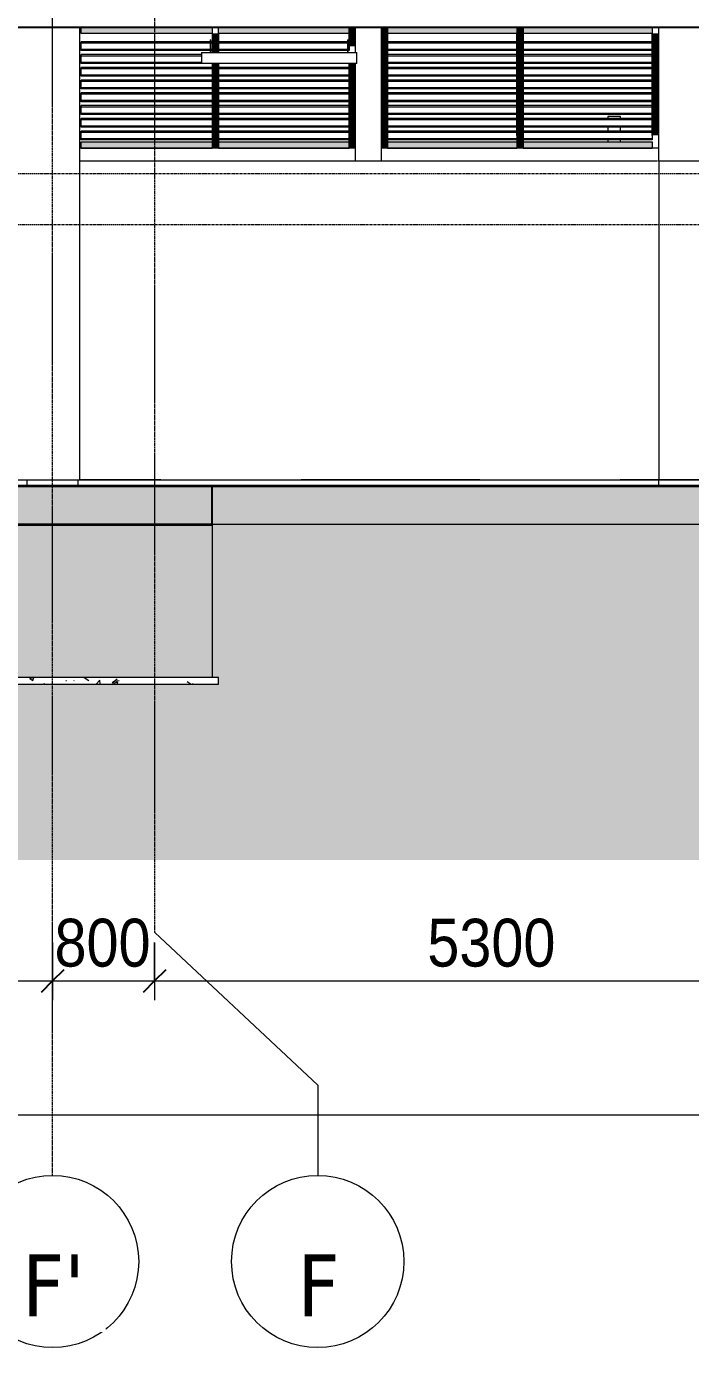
# Model space of a CAD drawing. Header units: millimetres. Extents: x -92143 to -2058, y -8802 to 35300.
# Drawn here: x -45542 to -40337, y -8802 to 1555 of the extents above; entities that cross this region are included whole.
import ezdxf

# ---------------------------------------------------------------- set-up
doc = ezdxf.new("R2010")
doc.units = ezdxf.units.MM
doc.linetypes.add('Centre', pattern=[31.75, 6.35, -4.7625, 15.875, -4.7625])
doc.linetypes.add('Grid Line', pattern=[22.225, 12.7, -3.175, 3.175, -3.175])
for name, color, linetype, lineweight in [('0-1', 7, 'Continuous', 5), ('A-ANNO-DIMS', 211, 'Continuous', 9), ('A-ANNO-DIMS-150', 211, 'Continuous', 9), ('A-CLNG-3', 13, 'Continuous', 25), ('A-CLNG-PATT-4', 13, 'Continuous', 9), ('A-DETL-GENF-2', 9, 'Continuous', 9), ('A-DETL-GENF-3', 43, 'Continuous', 9), ('A-DETL-THIN', 151, 'Continuous', 9), ('A-FLOR-1', 10, 'Continuous', 35), ('A-FLOR-LEVL-2', 51, 'Centre', 9), ('A-FLOR-PATT-1', 7, 'Continuous', 9), ('A-GLAZ-CWMG', 51, 'Continuous', 9), ('A-WALL', 113, 'Continuous', 9), ('C-PRKG', 70, 'Continuous', 9), ('E-LITE-EQPM', 33, 'Continuous', 9), ('S-COLS', 52, 'Continuous', 9), ('S-COLS-1', 7, 'Continuous', 9), ('S-FNDN-1', 32, 'Continuous', 5), ('S-FNDN-2', 250, 'Continuous', 25), ('S-GRID', 1, 'Continuous', 9), ('S-GRID-1', 1, 'Grid Line', 9), ('S-GRID-IDEN', 1, 'Continuous', 9)]:
    doc.layers.add(name, color=color, linetype=linetype, lineweight=lineweight)
doc.styles.add('Tahoma_B_1', font='tahomabd.ttf', dxfattribs={"height": 487.5})
doc.styles.add('UTM Avo', font='', dxfattribs={"width": 0.9, "height": 375})
doc.styles.get('UTM Avo').set_extended_font_data('UTM Avo')
doc.dimstyles.new('1_Dim_chi_tiet_2_5', dxfattribs={"dimscale": 304.8, "dimtxt": 374.737856, "dimasz": 0.590551, "dimexe": 0.492126, "dimexo": 0.0625, "dimgap": 0.049213, "dimtad": 1, "dimdec": 0, "dimrnd": 5, "dimzin": 0, "dimdsep": 46, "dimtxsty": 'UTM Avo', "dimblk1": 'OBLIQUE', "dimblk2": 'OBLIQUE', "dimsah": 1, "dimcen": 0.09, "dimdle": 0.492126, "dimazin": 0, "dimtfac": 1, "dimtdec": 4, "dimtix": 1, "dimtmove": 0, "dimatfit": 3, "dimfxl": 0.984252, "dimfxlon": 1, "dimtvp": 1, "dimtolj": 1, "dimtzin": 0, "dimarcsym": 2})

# ---------------------------------------------------------------- blocks, each defined once
blk = doc.blocks.new('NCV_TKTC_KET CAU_rvt-1-TKCS_MẶT CẮT E')
at = {"layer": 'A-FLOR-PATT-1'}
blk.add_hatch(color=256, dxfattribs=at).paths.add_polyline_path([(-17238, -2350), (-17238, -2050), (-78236, -2050), (-78236, -2350), (-18018, -2350)])
at = {"layer": 'S-FNDN-1'}
blk.add_hatch(color=256, dxfattribs=at).paths.add_polyline_path([(-44529, -3550), (-44086, -3550), (-44086, -2050), (-46586, -2050), (-46586, -3550), (-45146, -3550)])
at = {"layer": 'A-FLOR-1'}
for p, q in [((-17238, -2050), (-78236, -2050)), ((-46586, -2350), (-44086, -2350))]:
    blk.add_line(p, q, dxfattribs=at)
at = {"layer": 'S-COLS-1'}
for p, q in [((-40587, 1550), (-40587, 500)), ((-45537, -2050), (-45537, -2000)), ((-45137, -2050), (-45137, -2000)), ((-40587, -2000), (-40587, -2050))]:
    blk.add_line(p, q, dxfattribs=at)
at = {"layer": 'S-FNDN-2'}
for p, q in [((-44086, -2050), (-46586, -2050)), ((-44086, -2350), (-44086, -2050))]:
    blk.add_line(p, q, dxfattribs=at)
blk = doc.blocks.new('xe oto1 - xe oto-V12-TKCS_MẶT CẮT E')
at = {"layer": 'C-PRKG'}
for p, q in [((-42688, -2000), (-42188, -2000)), ((-42638, -2000), (-42688, -2000)), ((-42688, -2000), (-42188, -2000)), ((-42688, -2000), (-42638, -2000)), ((-42188, -2000), (-42638, -2000)), ((-42568, -2000), (-41908, -2000)), ((-42568, -2000), (-41908, -2000)), ((-41988, -2000), (-42488, -2000)), ((-42488, -2000), (-41988, -2000)), ((-41988, -2000), (-42488, -2000)), ((-42488, -2000), (-41988, -2000)), ((-40968, -2000), (-40308, -2000)), ((-40968, -2000), (-40308, -2000)), ((-40388, -2000), (-40888, -2000)), ((-40888, -2000), (-40388, -2000)), ((-40388, -2000), (-40888, -2000)), ((-40888, -2000), (-40388, -2000)), ((-40238, -2000), (-40688, -2000)), ((-40688, -2000), (-40188, -2000)), ((-40188, -2000), (-40688, -2000)), ((-40188, -2000), (-40238, -2000)), ((-40237, -2000), (-40188, -2000))]:
    blk.add_line(p, q, dxfattribs=at)
blk = doc.blocks.new('xe oto1 - xe oto-V13-TKCS_MẶT CẮT E')
at = {"layer": 'C-PRKG'}
for p, q in [((-45127, -2000), (-44688, -2000)), ((-44688, -2000), (-45127, -2000)), ((-45127, -2000), (-44688, -2000)), ((-45068, -2000), (-44408, -2000)), ((-45068, -2000), (-44408, -2000)), ((-44488, -2000), (-44988, -2000)), ((-44988, -2000), (-44488, -2000)), ((-44488, -2000), (-44988, -2000)), ((-44988, -2000), (-44488, -2000)), ((-43468, -2000), (-42808, -2000)), ((-43468, -2000), (-42808, -2000)), ((-42888, -2000), (-43388, -2000)), ((-43388, -2000), (-42888, -2000)), ((-42888, -2000), (-43388, -2000)), ((-43388, -2000), (-42888, -2000)), ((-42738, -2000), (-43188, -2000)), ((-43188, -2000), (-42688, -2000)), ((-42688, -2000), (-43188, -2000)), ((-42688, -2000), (-42738, -2000)), ((-42738, -2000), (-42688, -2000))]:
    blk.add_line(p, q, dxfattribs=at)
blk = doc.blocks.new('EAE_STL_PENDANT_TK_15W_120cm - LIC_01-ĐÈN LED BATTEN 1_2_ P_2x20W_ ÁNH SÁNG TRẮNG 6000K_ LẮP ĐẶT NỔI_TREO TY-1359257-TKCS_MẶT CẮT E')
at = {"layer": 'E-LITE-EQPM'}
for p, q in [((-69003, 1450), (-69003, 1350)), ((-69003, 1450), (-69003, 1450)), ((-69003, 1450), (-68998, 1450)), ((-68998, 1350), (-68998, 1450)), ((-68998, 1450), (-68998, 1450)), ((-67926, 1450), (-67926, 1350)), ((-67926, 1450), (-67926, 1450)), ((-67926, 1450), (-67921, 1450)), ((-67921, 1350), (-67921, 1450)), ((-67921, 1450), (-67921, 1450)), ((-69070, 1350), (-67853, 1350)), ((-69070, 1350), (-69070, 1348)), ((-69070, 1348), (-69070, 1264)), ((-67853, 1348), (-67853, 1350)), ((-67853, 1264), (-67853, 1348)), ((-67853, 1264), (-69070, 1264))]:
    blk.add_line(p, q, dxfattribs=at)
blk = doc.blocks.new('Rectangular Mullion - 50 x 100mm-3802471-TKCS_MẶT CẮT E')
at = {"layer": 'A-GLAZ-CWMG'}
blk.add_hatch(color=256, dxfattribs=at).paths.add_polyline_path([(-45112, 1500), (-44087, 1500), (-44087, 1550), (-45112, 1550)])
for p, q in [((-45112, 1500), (-45112, 1550)), ((-44087, 1500), (-45112, 1500)), ((-44087, 1550), (-44087, 1500))]:
    blk.add_line(p, q, dxfattribs=at)
blk = doc.blocks.new('Rectangular Mullion - 50 x 100mm-3802472-TKCS_MẶT CẮT E')
at = {"layer": 'A-GLAZ-CWMG'}
blk.add_hatch(color=256, dxfattribs=at).paths.add_polyline_path([(-40637, 1500), (-40637, 1550), (-41649, 1550), (-41649, 1500), (-40830, 1500)])
for p, q in [((-41649, 1500), (-41649, 1550)), ((-40637, 1500), (-41649, 1500)), ((-40637, 1550), (-40637, 1500))]:
    blk.add_line(p, q, dxfattribs=at)
blk = doc.blocks.new('Rectangular Mullion - 50 x 100mm-3802473-TKCS_MẶT CẮT E')
at = {"layer": 'A-GLAZ-CWMG'}
blk.add_hatch(color=256, dxfattribs=at).paths.add_polyline_path([(-41649, 600), (-40637, 600), (-40637, 650), (-41649, 650)])
for p, q in [((-41649, 600), (-41649, 650)), ((-41649, 650), (-40637, 650)), ((-40637, 650), (-40637, 600)), ((-41649, 600), (-40637, 600))]:
    blk.add_line(p, q, dxfattribs=at)
blk = doc.blocks.new('Rectangular Mullion - 50 x 100mm-3802474-TKCS_MẶT CẮT E')
at = {"layer": 'A-GLAZ-CWMG'}
blk.add_hatch(color=256, dxfattribs=at).paths.add_polyline_path([(-44221, 600), (-44087, 600), (-44087, 650), (-45112, 650), (-45112, 600), (-44529, 600)])
for p, q in [((-45112, 600), (-45112, 650)), ((-45112, 650), (-44087, 650)), ((-44087, 650), (-44087, 600)), ((-45112, 600), (-44087, 600))]:
    blk.add_line(p, q, dxfattribs=at)
blk = doc.blocks.new('Rectangular Mullion - 50 x 100mm-3089670-TKCS_MẶT CẮT E')
at = {"layer": 'A-GLAZ-CWMG'}
blk.add_hatch(color=256, dxfattribs=at).paths.add_polyline_path([(-17587, 700), (-17587, 800), (-17637, 800), (-17637, 700)])
blk.add_line((-17637, 700), (-17637, 800), dxfattribs=at)
blk = doc.blocks.new('Rectangular Mullion - MULLION LA SACH-3802475-TKCS_MẶT CẮT E')
at = {"layer": 'A-GLAZ-CWMG'}
for p, q in [((-40637, 734), (-41649, 734)), ((-40637, 734), (-41649, 734)), ((-40637, 723), (-41649, 723)), ((-41649, 676), (-40637, 676)), ((-40637, 666), (-41649, 666)), ((-40637, 666), (-41649, 666)), ((-40637, 665), (-41649, 665)), ((-40637, 700), (-40637, 676)), ((-40637, 676), (-40637, 666)), ((-40637, 666), (-40637, 666)), ((-40637, 666), (-40637, 665))]:
    blk.add_line(p, q, dxfattribs=at)
blk = doc.blocks.new('Rectangular Mullion - MULLION LA SACH-V102-TKCS_MẶT CẮT E')
at = {"layer": 'A-GLAZ-CWMG'}
for p, q in [((-41699, 734), (-42712, 734)), ((-41699, 734), (-42712, 734)), ((-41699, 723), (-42712, 723)), ((-42712, 676), (-41699, 676)), ((-41699, 666), (-42712, 666)), ((-41699, 666), (-42712, 666)), ((-41699, 665), (-42712, 665))]:
    blk.add_line(p, q, dxfattribs=at)
blk = doc.blocks.new('Rectangular Mullion - MULLION LA SACH-3802476-TKCS_MẶT CẮT E')
at = {"layer": 'A-GLAZ-CWMG'}
for p, q in [((-45112, 723), (-45112, 734)), ((-45112, 734), (-45112, 734)), ((-44087, 734), (-45112, 734)), ((-44087, 734), (-45112, 734)), ((-45112, 676), (-45112, 723)), ((-44087, 723), (-45112, 723)), ((-45112, 666), (-45112, 676)), ((-45112, 676), (-44087, 676)), ((-45112, 665), (-45112, 666)), ((-45112, 666), (-45112, 666)), ((-44087, 666), (-45112, 666)), ((-44087, 666), (-45112, 666)), ((-44087, 665), (-45112, 665))]:
    blk.add_line(p, q, dxfattribs=at)
blk = doc.blocks.new('Rectangular Mullion - MULLION LA SACH-V103-TKCS_MẶT CẮT E')
at = {"layer": 'A-GLAZ-CWMG'}
for p, q in [((-45112, 1323), (-45112, 1334)), ((-45112, 1334), (-45112, 1334)), ((-44170, 1334), (-45112, 1334)), ((-44170, 1334), (-45112, 1334)), ((-45112, 1276), (-45112, 1323)), ((-44170, 1323), (-45112, 1323)), ((-45112, 1266), (-45112, 1276)), ((-45112, 1276), (-44170, 1276)), ((-45112, 1265), (-45112, 1266)), ((-45112, 1266), (-45112, 1266)), ((-44170, 1266), (-45112, 1266)), ((-44170, 1266), (-45112, 1266)), ((-44170, 1265), (-45112, 1265))]:
    blk.add_line(p, q, dxfattribs=at)
blk = doc.blocks.new('Rectangular Mullion - MULLION LA SACH-V104-TKCS_MẶT CẮT E')
at = {"layer": 'A-GLAZ-CWMG'}
for p, q in [((-45112, 1423), (-45112, 1434)), ((-45112, 1434), (-45112, 1434)), ((-44102, 1434), (-45112, 1434)), ((-44102, 1434), (-45112, 1434)), ((-45112, 1376), (-45112, 1423)), ((-44102, 1423), (-45112, 1423)), ((-45112, 1366), (-45112, 1376)), ((-45112, 1376), (-44102, 1376)), ((-45112, 1365), (-45112, 1366)), ((-45112, 1366), (-45112, 1366)), ((-44102, 1366), (-45112, 1366)), ((-44102, 1366), (-45112, 1366)), ((-44102, 1365), (-45112, 1365)), ((-44087, 1434), (-44099, 1434)), ((-44087, 1434), (-44099, 1434)), ((-44087, 1423), (-44099, 1423)), ((-44099, 1376), (-44087, 1376)), ((-44087, 1366), (-44099, 1366)), ((-44087, 1366), (-44099, 1366)), ((-44087, 1365), (-44099, 1365))]:
    blk.add_line(p, q, dxfattribs=at)
blk = doc.blocks.new('Rectangular Mullion - 50 x 100mm-V101-TKCS_MẶT CẮT E')
at = {"layer": 'A-GLAZ-CWMG'}
blk.add_hatch(color=256, dxfattribs=at).paths.add_polyline_path([(-26661.678702, 600), (-26661.678702, 700), (-26711.678702, 700), (-26711.678702, 600)])
for p, q in [((-26711.678702, 700), (-26711.678702, 600)), ((-26661.678702, 700), (-26661.678702, 600)), ((-26661.678702, 600), (-26711.678702, 600))]:
    blk.add_line(p, q, dxfattribs=at)
blk = doc.blocks.new('Rectangular Mullion - 50 x 100mm-3089658-TKCS_MẶT CẮT E')
at = {"layer": 'A-GLAZ-CWMG'}
blk.add_hatch(color=256, dxfattribs=at).paths.add_polyline_path([(-18512, 700), (-18512, 800), (-18562, 800), (-18562, 700)])
for p, q in [((-18562, 800), (-18562, 700)), ((-18512, 800), (-18512, 700))]:
    blk.add_line(p, q, dxfattribs=at)
blk = doc.blocks.new('Rectangular Mullion - 50 x 100mm-V93-TKCS_MẶT CẮT E')
at = {"layer": 'A-GLAZ-CWMG'}
blk.add_hatch(color=256, dxfattribs=at).paths.add_polyline_path([(-19461, 1200), (-19461, 1264), (-19511, 1264), (-19511, 1200)])
for p, q in [((-19511, 1264), (-19511, 1200)), ((-19461, 1264), (-19461, 1200))]:
    blk.add_line(p, q, dxfattribs=at)
blk = doc.blocks.new('Rectangular Mullion - 50 x 100mm-V94-TKCS_MẶT CẮT E')
at = {"layer": 'A-GLAZ-CWMG'}
blk.add_hatch(color=256, dxfattribs=at).paths.add_polyline_path([(-19461, 1350), (-19461, 1400), (-19511, 1400), (-19511, 1350)])
for p, q in [((-19511, 1400), (-19511, 1350)), ((-19461, 1400), (-19461, 1350))]:
    blk.add_line(p, q, dxfattribs=at)
blk = doc.blocks.new('Rectangular Mullion - 50 x 100mm-3089659-TKCS_MẶT CẮT E')
at = {"layer": 'A-GLAZ-CWMG'}
blk.add_hatch(color=256, dxfattribs=at).paths.add_polyline_path([(-19461, 1500), (-19461, 1550), (-19511, 1550), (-19511, 1500)])
for p, q in [((-19511, 1550), (-19511, 1500)), ((-19461, 1550), (-19461, 1500))]:
    blk.add_line(p, q, dxfattribs=at)
blk = doc.blocks.new('Rectangular Mullion - MULLION LA SACH-V143-TKCS_MẶT CẮT E')
at = {"layer": 'A-GLAZ-CWMG'}
for p, q in [((-43012, 734), (-44037, 734)), ((-43012, 734), (-44037, 734)), ((-43012, 723), (-44037, 723)), ((-44037, 676), (-43012, 676)), ((-43012, 666), (-44037, 666)), ((-43012, 666), (-44037, 666)), ((-43012, 665), (-44037, 665))]:
    blk.add_line(p, q, dxfattribs=at)
blk = doc.blocks.new('Rectangular Mullion - MULLION LA SACH-V144-TKCS_MẶT CẮT E')
at = {"layer": 'A-GLAZ-CWMG'}
for p, q in [((-43025, 1434), (-44037, 1434)), ((-43025, 1434), (-44037, 1434)), ((-43025, 1423), (-44037, 1423)), ((-44037, 1376), (-43025, 1376)), ((-43025, 1366), (-44037, 1366)), ((-43025, 1366), (-44037, 1366)), ((-43025, 1365), (-44037, 1365)), ((-43012, 1434), (-43022, 1434)), ((-43012, 1434), (-43022, 1434)), ((-43012, 1423), (-43022, 1423)), ((-43022, 1376), (-43012, 1376)), ((-43012, 1366), (-43022, 1366)), ((-43012, 1366), (-43022, 1366)), ((-43012, 1365), (-43022, 1365)), ((-43012, 1400), (-43012, 1376)), ((-43012, 1376), (-43012, 1366)), ((-43012, 1366), (-43012, 1366)), ((-43012, 1366), (-43012, 1365))]:
    blk.add_line(p, q, dxfattribs=at)
blk = doc.blocks.new('Rectangular Mullion - 50 x 100mm-V95-TKCS_MẶT CẮT E')
at = {"layer": 'A-GLAZ-CWMG'}
blk.add_hatch(color=256, dxfattribs=at).paths.add_polyline_path([(-28585, 600), (-28585, 700), (-28635, 700), (-28635, 600)])
for p, q in [((-28585, 700), (-28585, 600)), ((-28585, 600), (-28635, 600))]:
    blk.add_line(p, q, dxfattribs=at)
blk = doc.blocks.new('Rectangular Mullion - 50 x 100mm-V86-TKCS_MẶT CẮT E')
at = {"layer": 'A-GLAZ-CWMG'}
blk.add_hatch(color=256, dxfattribs=at).paths.add_polyline_path([(-21335, 700), (-21335, 800), (-21385, 800), (-21385, 700)])
blk.add_line((-21335, 800), (-21335, 700), dxfattribs=at)
blk = doc.blocks.new('Rectangular Mullion - 50 x 100mm-3089667-TKCS_MẶT CẮT E')
at = {"layer": 'A-GLAZ-CWMG'}
blk.add_hatch(color=256, dxfattribs=at).paths.add_polyline_path([(-42712, 1500), (-42712, 1550), (-42762, 1550), (-42762, 1500)])
blk.add_line((-42712, 1550), (-42712, 1500), dxfattribs=at)
blk = doc.blocks.new('Rectangular Mullion - 50 x 100mm-3089668-TKCS_MẶT CẮT E')
at = {"layer": 'A-GLAZ-CWMG'}
blk.add_hatch(color=256, dxfattribs=at).paths.add_polyline_path([(-49538, 1500), (-49538, 1550), (-49588, 1550), (-49588, 1500)])
blk.add_line((-49588, 1500), (-49588, 1550), dxfattribs=at)
blk = doc.blocks.new('Rectangular Mullion - 50 x 100mm-3089669-TKCS_MẶT CẮT E')
at = {"layer": 'A-GLAZ-CWMG'}
blk.add_hatch(color=256, dxfattribs=at).paths.add_polyline_path([(-49538, 600), (-49538, 700), (-49588, 700), (-49588, 600)])
for p, q in [((-49588, 600), (-49588, 700)), ((-49538, 600), (-49588, 600))]:
    blk.add_line(p, q, dxfattribs=at)
blk = doc.blocks.new('Rectangular Mullion - 50 x 100mm-V145-TKCS_MẶT CẮT E')
at = {"layer": 'A-GLAZ-CWMG'}
blk.add_hatch(color=256, dxfattribs=at).paths.add_polyline_path([(-42962, 1200), (-42962, 1264), (-43012, 1264), (-43012, 1200), (-42988, 1200)])
blk.add_line((-43012, 1200), (-43012, 1264), dxfattribs=at)
blk = doc.blocks.new('Grid - M_Grid Head - Circle-353313-TKCS_MẶT CẮT E')
at = {"layer": 'S-GRID-IDEN'}
blk.add_circle((-17237, -8127), 675, dxfattribs=at)
blk = doc.blocks.new('DIMBLOCK33-TKCS_MẶT CẮT E')
at = {"layer": 'A-ANNO-DIMS-150'}
for p, q in [((-48437, -5627), (-48437, -6077)), ((-48437, -5927), (-48437, -5627)), ((-45337, -5627), (-45337, -6077)), ((-45337, -5927), (-45337, -5627)), ((-48437, -5927), (-45337, -5927))]:
    blk.add_line(p, q, dxfattribs=at)
at = {"layer": 'A-ANNO-DIMS-150', "lineweight": 25}
for p, q in [((-48437, -5927), (-48347, -5837)), ((-45337, -5927), (-45247, -5837)), ((-48437, -5927), (-48527, -6017)), ((-45337, -5927), (-45427, -6017))]:
    blk.add_line(p, q, dxfattribs=at)
at = {"layer": 'A-ANNO-DIMS-150', "color": 0, "insert": (-47400, -5440), "char_height": 375, "width": 1232.47, "attachment_point": 1, "line_spacing_factor": 1.110334, "style": 'UTM Avo'}
blk.add_mtext('3100', dxfattribs=at)
blk = doc.blocks.new('_Oblique')
at = {"color": 0, "linetype": 'ByBlock', "lineweight": -2}
blk.add_line((-0.5, -0.5), (0.5, 0.5), dxfattribs=at)
blk = doc.blocks.new('DIMBLOCK34-TKCS_MẶT CẮT E')
at = {"layer": 'A-ANNO-DIMS-150'}
for p, q in [((-45337, -5627), (-45337, -6077)), ((-45337, -5927), (-45337, -5627)), ((-44537, -5627), (-44537, -6077)), ((-44537, -5927), (-44537, -5627)), ((-45337, -5927), (-44537, -5927))]:
    blk.add_line(p, q, dxfattribs=at)
at = {"layer": 'A-ANNO-DIMS-150', "lineweight": 25}
for p, q in [((-45337, -5927), (-45247, -5837)), ((-44537, -5927), (-44447, -5837)), ((-45337, -5927), (-45427, -6017)), ((-44537, -5927), (-44627, -6017))]:
    blk.add_line(p, q, dxfattribs=at)
at = {"layer": 'A-ANNO-DIMS-150', "color": 0, "insert": (-45322, -5440), "char_height": 375, "width": 924.35, "attachment_point": 1, "line_spacing_factor": 1.110334, "style": 'UTM Avo'}
blk.add_mtext('800', dxfattribs=at)
blk = doc.blocks.new('DIMBLOCK35-TKCS_MẶT CẮT E')
at = {"layer": 'A-ANNO-DIMS-150'}
for p, q in [((-44537, -5627), (-44537, -6077)), ((-44537, -5927), (-44537, -5627)), ((-39237, -5627), (-39237, -6077)), ((-39237, -5927), (-39237, -5627)), ((-44537, -5927), (-39237, -5927))]:
    blk.add_line(p, q, dxfattribs=at)
at = {"layer": 'A-ANNO-DIMS-150', "lineweight": 25}
for p, q in [((-44537, -5927), (-44447, -5837)), ((-39237, -5927), (-39147, -5837)), ((-44537, -5927), (-44627, -6017)), ((-39237, -5927), (-39327, -6017))]:
    blk.add_line(p, q, dxfattribs=at)
at = {"layer": 'A-ANNO-DIMS-150', "color": 0, "insert": (-42400, -5440), "char_height": 375, "width": 1232.47, "attachment_point": 1, "line_spacing_factor": 1.110334, "style": 'UTM Avo'}
blk.add_mtext('5300', dxfattribs=at)
blk = doc.blocks.new('DIMBLOCK43-TKCS_MẶT CẮT E')
at = {"layer": 'A-ANNO-DIMS-150'}
for p, q in [((-78237, -6677), (-78237, -7127)), ((-78237, -6977), (-78237, -6677)), ((-17237, -6677), (-17237, -7127)), ((-17237, -6977), (-17237, -6677)), ((-78387, -6977), (-17087, -6977))]:
    blk.add_line(p, q, dxfattribs=at)
at = {"layer": 'A-ANNO-DIMS-150', "lineweight": 25}
for p, q in [((-78237, -6977), (-78147, -6887)), ((-17237, -6977), (-17147, -6887)), ((-78237, -6977), (-78327, -7067)), ((-17237, -6977), (-17327, -7067))]:
    blk.add_line(p, q, dxfattribs=at)
at = {"layer": 'A-ANNO-DIMS-150', "color": 0, "insert": (-48379, -6490), "char_height": 375, "width": 1540.59, "attachment_point": 1, "line_spacing_factor": 1.110334, "style": 'UTM Avo'}
blk.add_mtext('61000', dxfattribs=at)

msp = doc.modelspace()

# ---------------------------------------------------------------- hatches: boundary and pattern name
at = {"layer": 'A-CLNG-PATT-4'}
h = msp.add_hatch(dxfattribs=at)
h.set_pattern_fill('FP_12', color=256, style=0, pattern_type=2)
h.set_pattern_definition([(0, (-51987.05, 14125), (1219.2, 304.8), [50.292, -864.108, 50.292, -864.108, -4876.8]), (0, (-51987.05, 14125), (1219.2, 304.8), [-1828.8, 50.292, -1778.508, 50.292, -864.108, -2133.6]), (0, (-51987.05, 14125), (1219.2, 304.8), [-4572, 50.292, -559.308, 50.292, -1473.708]), (120, (-51529.85, 14277.4), (-873.5645, 903.4582), [50.292, -864.108, 50.292, -5740.908]), (120, (-51529.85, 14277.4), (-873.5645, 903.4582), [-964.692, -864.108, 50.292, -1778.508, -3048]), (120, (-51529.85, 14277.4), (-873.5645, 903.4582), [-3657.6, 50.292, -864.108, 50.292, -2083.308]), (120, (-51529.85, 14277.4), (-873.5645, 903.4582), [-4622.292, -559.308, 50.292, -1473.708]), (240, (-51377.45, 14887), (-345.6355, -1208.2582), [50.292, -864.108, 50.292, -5740.908]), (240, (-51377.45, 14887), (-345.6355, -1208.2582), [-964.692, -864.108, 50.292, -1778.508, -3048]), (240, (-51377.45, 14887), (-345.6355, -1208.2582), [-3657.6, 50.292, -864.108, 50.292, -2083.308]), (240, (-51377.45, 14887), (-345.6355, -1208.2582), [-4622.292, -559.308, 50.292, -1473.708])])
h.paths.add_polyline_path([(-17536.9, 1550), (-17536.9, 1555), (-77935.7, 1555), (-77935.7, 1550), (-17709.8, 1550)])
at = {"layer": 'A-DETL-GENF-2'}
h = msp.add_hatch(dxfattribs=at)
h.set_pattern_fill('FP_80', color=256, style=0, pattern_type=2)
h.set_pattern_definition([(0, (-51987.05, 14125), (725.805, 725.805), [725.805, -725.805]), (0, (-51987.05, 14397.2), (725.805, 725.805), [725.805, -725.805]), (0, (-51987.05, 14669.35), (725.805, 725.805), [725.805, -725.805]), (90, (-51896.3, 14760.1), (-725.805, 725.805), [725.805, -725.805]), (90, (-51624.15, 14760.1), (-725.805, 725.805), [725.805, -725.805]), (90, (-51352, 14760.1), (-725.805, 725.805), [725.805, -725.805])])
h.paths.add_polyline_path([(-45145.7, -4979.5), (-9386.6, -4979.5), (-9386.6, 100), (-17236.9, 100), (-17236.9, -2050), (-16329.5, -2050), (-16329.5, -3550), (-16290.7, -3550), (-16290.7, -3600), (-18395.8, -3600), (-18395.8, -3550), (-18344.9, -3550), (-18344.9, -2350), (-24260.8, -2350), (-24260.8, -3550), (-24210.8, -3550), (-24210.8, -3600), (-26810.8, -3600), (-26810.8, -3550), (-26760.8, -3550), (-26760.8, -2350), (-32412.2, -2350), (-32412.2, -3550), (-32362.2, -3550), (-32362.2, -3600), (-34962.2, -3600), (-34962.2, -3550), (-34912.2, -3550), (-34912.2, -2350), (-35962.3, -2350), (-35962.3, -3550), (-35912.3, -3550), (-35912.3, -3600), (-38512.3, -3600), (-38512.3, -3550), (-38462.3, -3550), (-38462.3, -2350), (-44085.8, -2350), (-44085.8, -3550), (-44035.8, -3550), (-44035.8, -3600), (-46635.8, -3600), (-46635.8, -3550), (-46585.8, -3550), (-46585.8, -2350), (-52283.7, -2350), (-52283.7, -3550), (-52233.7, -3550), (-52233.7, -3600), (-54833.7, -3600), (-54833.7, -3550), (-54783.7, -3550), (-54783.7, -2350), (-60484.3, -2350), (-60484.3, -3550), (-60434.3, -3550), (-60434.3, -3600), (-63034.3, -3600), (-63034.3, -3550), (-62984.3, -3550), (-62984.3, -2350), (-68686.7, -2350), (-68686.7, -3550), (-68637, -3550), (-68637, -3600), (-71237, -3600), (-71237, -3550), (-71186.7, -3550), (-71186.7, -2350), (-77128.9, -2350), (-77128.9, -3550), (-77081.7, -3550), (-77081.7, -3600), (-79185.9, -3600), (-79185.9, -3550), (-79135.9, -3550), (-79135.9, -2050), (-78237, -2050), (-78237, 0), (-79418.2, 0), (-85418.2, -250), (-88303.2, -250), (-88303.2, -4979.5), (-45762.2, -4979.5)])
h = msp.add_hatch(dxfattribs=at)
h.set_pattern_fill('FP_81', color=256, style=0, pattern_type=2)
h.set_pattern_definition([(50, (-51987.05, 14125), (327.9314, -28.6906), [34.29, -377.19]), (355, (-51987.05, 14125), (-63.4373, 343.9026), [27.432, -301.752]), (100.451, (-51959.72, 14122.6), (264.4966, 315.2094), [29.142, -320.562]), (46.184, (-51987.05, 14216.44), (487.9424, -75.6775), [51.435, -565.785]), (96.636, (-51946.4, 14210.13), (427.324, 445.37), [43.713, -480.843]), (351.184, (-51987.05, 14216.44), (427.329, 445.365), [41.148, -452.628]), (21, (-51941.33, 14193.58), (272.906, -184.0777), [34.29, -377.19]), (326, (-51941.33, 14193.58), (111.244, 331.539), [27.432, -301.752]), (71.451, (-51918.6, 14178.24), (384.1505, 147.458), [29.142, -320.562]), (37.5, (-51987.05, 14125), (5.56, 152.19915), [5.029, -293.065, 5.029, -301.295, -302.895]), (37.5, (-51987.05, 14125), (5.56, 152.19915), [-604.418, 5.029, -297.866]), (7.5, (-51987.05, 14125), (120.2759, 180.3249), [5.029, -169.621, 5.029, -286.207, -115.443]), (7.5, (-51987.05, 14125), (120.2759, 180.3249), [-465.887, 5.029, -110.414]), (327.5, (-52089.01, 14125), (244.06366, -10.3123), [5.029, -109.271, 5.029, -351.587, -473.202]), (327.5, (-52089.01, 14125), (244.06366, -10.3123), [-470.916, 5.029, -468.173]), (317.5, (-52134.73, 14125), (266.6327, 45.7678), [5.029, -143.561, 5.029, -231.8, -336.042]), (317.5, (-52134.73, 14125), (266.6327, 45.7678), [-385.42, 5.029, -331.013])])
h.paths.add_polyline_path([(-44035.8, -3600), (-44035.8, -3550), (-46635.8, -3550), (-46635.8, -3600), (-44529.1, -3600)])
at = {"layer": 'A-DETL-GENF-3'}
h = msp.add_hatch(dxfattribs=at)
h.set_pattern_fill('FP_7', color=256, style=0, pattern_type=2)
h.set_pattern_definition([(50, (-51987.05, 14125), (1093.104, -95.634), [114.3, -1257.3]), (355, (-51987, 14125), (-211.46, 1146.34), [91.44, -1005.84]), (100.451, (-51896, 14117), (881.656, 1050.7), [97.14, -1068.54]), (46.184, (-51987, 14429.8), (1626.475, -252.26), [171.45, -1885.95]), (96.636, (-51851.5, 14408.8), (1424.42, 1484.57), [145.71, -1602.81]), (351.184, (-51987, 14429.8), (1424.43, 1484.55), [137.16, -1508.76]), (21, (-51834.65, 14353.6), (909.686, -613.59), [114.3, -1257.3]), (326, (-51834.7, 14353.6), (370.81, 1105.13), [91.44, -1005.84]), (71.451, (-51758.8, 14302.5), (1280.503, 491.53), [97.14, -1068.54]), (37.5, (-51987.05, 14125), (18.531, 507.33), [50.292, -943.356, 50.292, -970.788, -1009.65]), (37.5, (-51987.05, 14125), (18.531, 507.33), [-2014.728, 50.292, -959.358]), (7.5, (-51987.05, 14125), (400.918, 601.084), [50.292, -531.876, 50.292, -920.496, -384.81]), (7.5, (-51987.05, 14125), (400.918, 601.084), [-1552.956, 50.292, -334.518]), (327.5, (-52326.9, 14125), (813.545, -34.374), [50.292, -330.708, 50.292, -1138.428, -1577.34]), (327.5, (-52326.9, 14125), (813.545, -34.374), [-1569.72, 50.292, -1527.048]), (317.5, (-52479.3, 14125), (888.775, 152.56), [50.292, -445.008, 50.292, -739.14, -1120.14]), (317.5, (-52479.3, 14125), (888.775, 152.56), [-1284.73, 50.29, -1069.85])])
h.paths.add_polyline_path([(-44035.8, -3600), (-44035.8, -3550), (-46635.8, -3550), (-46635.8, -3600), (-44529.1, -3600)])

# ---------------------------------------------------------------- linework, layer by layer
at = {"layer": 'A-CLNG-3'}
msp.add_line((-77935.7, 1550), (-17536.9, 1550), dxfattribs=at)
at = {"layer": 'A-DETL-THIN'}
for p, q in [((-38462.3, -2350), (-44085.8, -2350)), ((-44085.8, -2350), (-44085.8, -3550)), ((-46635.8, -3600), (-44035.8, -3600)), ((-44085.8, -3550), (-46090, -3550)), ((-44035.8, -3550), (-44085.8, -3550)), ((-44035.8, -3600), (-44035.8, -3550))]:
    msp.add_line(p, q, dxfattribs=at)
at = {"layer": 'A-FLOR-LEVL-2'}
for p, q in [((-5549.7, 400), (-92142.8, 400)), ((-7454.7, 0), (-92142.8, 0)), ((-92142.8, -2000), (-7454.7, -2000))]:
    msp.add_line(p, q, dxfattribs=at)
at = {"layer": 'A-WALL'}
for p, q in [((-45126.9, 1550), (-45126.9, -2000)), ((-40986.3, 850), (-40986.3, 834.2)), ((-40886.3, 850), (-40986.3, 850)), ((-40886.3, 834.2), (-40886.3, 850)), ((-40986.3, 764.8), (-40986.3, 734.2)), ((-40886.3, 734.2), (-40886.3, 764.8)), ((-40986.3, 664.8), (-40986.3, 650)), ((-40886.3, 650), (-40886.3, 664.8)), ((-42961.9, 600), (-45126.9, 600)), ((-40586.9, 600), (-42761.9, 600)), ((-40596.9, 500), (-45126.9, 500)), ((-40236.9, 500), (-40586.9, 500)), ((-40586.9, 500), (-40586.9, -2000)), ((-69751.9, -2000), (-40596.9, -2000)), ((-40586.9, -2000), (-40236.9, -2000))]:
    msp.add_line(p, q, dxfattribs=at)
at = {"layer": 'S-COLS'}
for p, q in [((-42961.9, 1350), (-42961.9, 1550)), ((-42761.9, 1550), (-42761.9, 500)), ((-42961.9, 500), (-42961.9, 1264))]:
    msp.add_line(p, q, dxfattribs=at)
at = {"layer": 'S-GRID'}
for p, q in [((-44536.9, -5546.5), (-43259.2, -6744.4)), ((-43259.2, -6744.4), (-43259.2, -7451.5))]:
    msp.add_line(p, q, dxfattribs=at)
at = {"layer": 'S-GRID-1'}
for p, q in [((-45336.9, -3701.5), (-45336.9, 30542.5)), ((-44536.9, -1796.5), (-44536.9, 30542.5)), ((-44536.9, -5546.5), (-44536.9, -1796.5)), ((-45336.9, -7451.5), (-45336.9, -3701.5))]:
    msp.add_line(p, q, dxfattribs=at)

# ---------------------------------------------------------------- block references
at = {"layer": '0-1'}
msp.add_blockref('NCV_TKTC_KET CAU_rvt-1-TKCS_MẶT CẮT E', (0, 0), dxfattribs=at)
at = {"layer": 'A-GLAZ-CWMG'}
for name, p in [('Rectangular Mullion - 50 x 100mm-3802471-TKCS_MẶT CẮT E', (0, 0)), ('Rectangular Mullion - 50 x 100mm-3089658-TKCS_MẶT CẮT E', (-25525.4, 700)), ('Rectangular Mullion - 50 x 100mm-3802471-TKCS_MẶT CẮT E', (1075, 0)), ('Rectangular Mullion - 50 x 100mm-3089668-TKCS_MẶT CẮT E', (6576.3, 0)), ('Rectangular Mullion - 50 x 100mm-3089670-TKCS_MẶT CẮT E', (-25375, 700)), ('Rectangular Mullion - 50 x 100mm-3089667-TKCS_MẶT CẮT E', (0, 0)), ('Rectangular Mullion - 50 x 100mm-V86-TKCS_MẶT CẮT E', (-21376.6, 700)), ('Rectangular Mullion - 50 x 100mm-3802472-TKCS_MẶT CẮT E', (-1062.5, 0)), ('Rectangular Mullion - 50 x 100mm-3089659-TKCS_MẶT CẮT E', (-22188.3, 0)), ('Rectangular Mullion - 50 x 100mm-3089658-TKCS_MẶT CẮT E', (-23137.9, 700)), ('Rectangular Mullion - 50 x 100mm-3802472-TKCS_MẶT CẮT E', (0, 0)), ('Rectangular Mullion - 50 x 100mm-3089670-TKCS_MẶT CẮT E', (-23000, 700)), ('Rectangular Mullion - MULLION LA SACH-V104-TKCS_MẶT CẮT E', (0, 0)), ('Rectangular Mullion - 50 x 100mm-V94-TKCS_MẶT CẮT E', (-24575.8, 0)), ('Rectangular Mullion - MULLION LA SACH-V144-TKCS_MẶT CẮT E', (0, 0)), ('Rectangular Mullion - 50 x 100mm-V86-TKCS_MẶT CẮT E', (-21376.6, 600)), ('Rectangular Mullion - MULLION LA SACH-V102-TKCS_MẶT CẮT E', (0, 700)), ('Rectangular Mullion - 50 x 100mm-3089658-TKCS_MẶT CẮT E', (-23137.9, 600)), ('Rectangular Mullion - MULLION LA SACH-V102-TKCS_MẶT CẮT E', (1062.5, 700)), ('Rectangular Mullion - 50 x 100mm-3089670-TKCS_MẶT CẮT E', (-23000, 600)), ('Rectangular Mullion - MULLION LA SACH-V103-TKCS_MẶT CẮT E', (0, 0)), ('Rectangular Mullion - 50 x 100mm-V93-TKCS_MẶT CẮT E', (-24575.8, 0)), ('Rectangular Mullion - 50 x 100mm-V145-TKCS_MẶT CẮT E', (0, 0)), ('Rectangular Mullion - 50 x 100mm-V86-TKCS_MẶT CẮT E', (-21376.6, 500)), ('Rectangular Mullion - MULLION LA SACH-V102-TKCS_MẶT CẮT E', (0, 600)), ('Rectangular Mullion - 50 x 100mm-3089658-TKCS_MẶT CẮT E', (-23137.9, 500)), ('Rectangular Mullion - MULLION LA SACH-V102-TKCS_MẶT CẮT E', (1062.5, 600)), ('Rectangular Mullion - 50 x 100mm-3089670-TKCS_MẶT CẮT E', (-23000, 500)), ('Rectangular Mullion - MULLION LA SACH-3802476-TKCS_MẶT CẮT E', (0, 500)), ('Rectangular Mullion - 50 x 100mm-3089658-TKCS_MẶT CẮT E', (-25525.4, 400)), ('Rectangular Mullion - MULLION LA SACH-V143-TKCS_MẶT CẮT E', (0, 500)), ('Rectangular Mullion - 50 x 100mm-3089670-TKCS_MẶT CẮT E', (-25375, 400)), ('Rectangular Mullion - 50 x 100mm-V86-TKCS_MẶT CẮT E', (-21376.6, 400)), ('Rectangular Mullion - MULLION LA SACH-V102-TKCS_MẶT CẮT E', (0, 500)), ('Rectangular Mullion - 50 x 100mm-3089658-TKCS_MẶT CẮT E', (-23137.9, 400)), ('Rectangular Mullion - MULLION LA SACH-V102-TKCS_MẶT CẮT E', (1062.5, 500)), ('Rectangular Mullion - 50 x 100mm-3089670-TKCS_MẶT CẮT E', (-23000, 400)), ('Rectangular Mullion - MULLION LA SACH-3802476-TKCS_MẶT CẮT E', (0, 400)), ('Rectangular Mullion - 50 x 100mm-3089658-TKCS_MẶT CẮT E', (-25525.4, 300)), ('Rectangular Mullion - MULLION LA SACH-V143-TKCS_MẶT CẮT E', (0, 400)), ('Rectangular Mullion - 50 x 100mm-3089670-TKCS_MẶT CẮT E', (-25375, 300)), ('Rectangular Mullion - 50 x 100mm-V86-TKCS_MẶT CẮT E', (-21376.6, 300)), ('Rectangular Mullion - MULLION LA SACH-V102-TKCS_MẶT CẮT E', (0, 400)), ('Rectangular Mullion - 50 x 100mm-3089658-TKCS_MẶT CẮT E', (-23137.9, 300)), ('Rectangular Mullion - MULLION LA SACH-V102-TKCS_MẶT CẮT E', (1062.5, 400)), ('Rectangular Mullion - 50 x 100mm-3089670-TKCS_MẶT CẮT E', (-23000, 300)), ('Rectangular Mullion - MULLION LA SACH-3802476-TKCS_MẶT CẮT E', (0, 300)), ('Rectangular Mullion - MULLION LA SACH-3802476-TKCS_MẶT CẮT E', (0, 200)), ('Rectangular Mullion - 50 x 100mm-3089658-TKCS_MẶT CẮT E', (-25525.4, 200)), ('Rectangular Mullion - MULLION LA SACH-V143-TKCS_MẶT CẮT E', (0, 300)), ('Rectangular Mullion - MULLION LA SACH-V143-TKCS_MẶT CẮT E', (0, 200)), ('Rectangular Mullion - 50 x 100mm-3089670-TKCS_MẶT CẮT E', (-25375, 200)), ('Rectangular Mullion - 50 x 100mm-V86-TKCS_MẶT CẮT E', (-21376.6, 200)), ('Rectangular Mullion - MULLION LA SACH-V102-TKCS_MẶT CẮT E', (0, 300)), ('Rectangular Mullion - MULLION LA SACH-V102-TKCS_MẶT CẮT E', (0, 200)), ('Rectangular Mullion - 50 x 100mm-3089658-TKCS_MẶT CẮT E', (-23137.9, 200)), ('Rectangular Mullion - MULLION LA SACH-V102-TKCS_MẶT CẮT E', (1062.5, 300)), ('Rectangular Mullion - MULLION LA SACH-V102-TKCS_MẶT CẮT E', (1062.5, 200)), ('Rectangular Mullion - 50 x 100mm-3089670-TKCS_MẶT CẮT E', (-23000, 200)), ('Rectangular Mullion - MULLION LA SACH-3802476-TKCS_MẶT CẮT E', (0, 100)), ('Rectangular Mullion - 50 x 100mm-3089658-TKCS_MẶT CẮT E', (-25525.4, 100)), ('Rectangular Mullion - MULLION LA SACH-V143-TKCS_MẶT CẮT E', (0, 100)), ('Rectangular Mullion - 50 x 100mm-3089670-TKCS_MẶT CẮT E', (-25375, 100)), ('Rectangular Mullion - 50 x 100mm-V86-TKCS_MẶT CẮT E', (-21376.6, 100)), ('Rectangular Mullion - MULLION LA SACH-V102-TKCS_MẶT CẮT E', (0, 100)), ('Rectangular Mullion - 50 x 100mm-3089658-TKCS_MẶT CẮT E', (-23137.9, 100)), ('Rectangular Mullion - MULLION LA SACH-V102-TKCS_MẶT CẮT E', (1062.5, 100)), ('Rectangular Mullion - 50 x 100mm-3089670-TKCS_MẶT CẮT E', (-23000, 100)), ('Rectangular Mullion - MULLION LA SACH-3802476-TKCS_MẶT CẮT E', (0, 0)), ('Rectangular Mullion - 50 x 100mm-3089658-TKCS_MẶT CẮT E', (-25525.4, 0)), ('Rectangular Mullion - MULLION LA SACH-V143-TKCS_MẶT CẮT E', (0, 0)), ('Rectangular Mullion - 50 x 100mm-3089670-TKCS_MẶT CẮT E', (-25375, 0)), ('Rectangular Mullion - 50 x 100mm-V86-TKCS_MẶT CẮT E', (-21376.6, 0)), ('Rectangular Mullion - MULLION LA SACH-V102-TKCS_MẶT CẮT E', (0, 0)), ('Rectangular Mullion - 50 x 100mm-3089658-TKCS_MẶT CẮT E', (-23137.9, 0)), ('Rectangular Mullion - MULLION LA SACH-3802475-TKCS_MẶT CẮT E', (0, 0)), ('Rectangular Mullion - 50 x 100mm-3089670-TKCS_MẶT CẮT E', (-23000, 0)), ('Rectangular Mullion - 50 x 100mm-3802474-TKCS_MẶT CẮT E', (0, 0)), ('Rectangular Mullion - 50 x 100mm-V101-TKCS_MẶT CẮT E', (-17375.3, 0)), ('Rectangular Mullion - 50 x 100mm-3802474-TKCS_MẶT CẮT E', (1075, 0)), ('Rectangular Mullion - 50 x 100mm-3089669-TKCS_MẶT CẮT E', (6576.3, 0)), ('Rectangular Mullion - 50 x 100mm-V95-TKCS_MẶT CẮT E', (-14126.6, 0)), ('Rectangular Mullion - 50 x 100mm-3802473-TKCS_MẶT CẮT E', (-1062.5, 0)), ('Rectangular Mullion - 50 x 100mm-V101-TKCS_MẶT CẮT E', (-14987.8, 0)), ('Rectangular Mullion - 50 x 100mm-3802473-TKCS_MẶT CẮT E', (0, 0))]:
    msp.add_blockref(name, p, dxfattribs=at)
at = {"layer": 'C-PRKG'}
for name in ['xe oto1 - xe oto-V13-TKCS_MẶT CẮT E', 'xe oto1 - xe oto-V12-TKCS_MẶT CẮT E']:
    msp.add_blockref(name, (0, 0), dxfattribs=at)
at = {"layer": 'E-LITE-EQPM'}
msp.add_blockref('EAE_STL_PENDANT_TK_15W_120cm - LIC_01-ĐÈN LED BATTEN 1_2_ P_2x20W_ ÁNH SÁNG TRẮNG 6000K_ LẮP ĐẶT NỔI_TREO TY-1359257-TKCS_MẶT CẮT E', (24900, 0), dxfattribs=at)
at = {"layer": 'S-GRID-IDEN'}
for p in [(-28100, 0), (-26022.3, 0)]:
    msp.add_blockref('Grid - M_Grid Head - Circle-353313-TKCS_MẶT CẮT E', p, dxfattribs=at)

# ---------------------------------------------------------------- dimensions: what is measured, and where the dimension line sits
at = {"layer": 'A-ANNO-DIMS'}
for base, p1, p2, override, picture, middle in [((-45336.9, -5927.4), (-48436.9, -5627.4), (-45336.9, -5627.4), {"dimpost": '<>', "dimfxl": 3100}, 'DIMBLOCK33-TKCS_MẶT CẮT E', (-46886.9, -5718.4)), ((-44536.9, -5927.4), (-45336.9, -5627.4), (-44536.9, -5627.4), {"dimpost": '<>', "dimfxl": 800}, 'DIMBLOCK34-TKCS_MẶT CẮT E', (-44936.9, -5718.4)), ((-39236.9, -5927.4), (-44536.9, -5627.4), (-39236.9, -5627.4), {"dimpost": '<>', "dimfxl": 5300}, 'DIMBLOCK35-TKCS_MẶT CẮT E', (-41886.9, -5718.4)), ((-17236.9, -6977.4), (-78236.9, -6677.4), (-17236.9, -6677.4), {"dimpost": '<>', "dimfxl": 61000}, 'DIMBLOCK43-TKCS_MẶT CẮT E', (-47736.9, -6768.4))]:
    dim = msp.add_linear_dim(base=base, p1=p1, p2=p2, dimstyle='1_Dim_chi_tiet_2_5', override=override, dxfattribs=at)
    dim.commit()
    dim.dimension.update_dxf_attribs({"geometry": picture, "text_midpoint": middle})

# ---------------------------------------------------------------- next in the draw order: texts
at = {"layer": 'S-GRID-IDEN', "char_height": 487.5, "attachment_point": 5, "line_spacing_factor": 0.996129, "style": 'Tahoma_B_1', "bg_fill": 3, "box_fill_scale": 1.25, "bg_fill_color": 256, "bg_fill_true_color": 13158600, "bg_fill_transparency": 0}
for s, insert, width in [("\\pt1904.99887,3809.99775,5715.0015,7620.00037,9524.99925,11429.99813,13335.00187,15240.00075,17144.99962,19049.9985,20955.00225,22860.00112,24765,26669.99887,28574.99775,30480.0015,32385.00037,34289.99925,36194.99812,38100.00187,40005.00075,41909.99962,43814.9985,45720.00225,47625.00112,49530,51434.99887,53339.99775,55245.0015,57150.00037,59054.99925,60959.99812;F'", (-45330.7, -8313.8), 576), ('\\pt1904.99887,3809.99775,5715.0015,7620.00037,9524.99925,11429.99813,13335.00187,15240.00075,17144.99962,19049.9985,20955.00225,22860.00112,24765,26669.99887,28574.99775,30480.0015,32385.00037,34289.99925,36194.99812,38100.00187,40005.00075,41909.99962,43814.9985,45720.00225,47625.00112,49530,51434.99887,53339.99775,55245.0015,57150.00037,59054.99925,60959.99812;F', (-43252.9, -8313.8), 397.5)]:
    msp.add_mtext(s, dxfattribs=dict(at, insert=insert, width=width))

doc.saveas('drawing.dxf')
